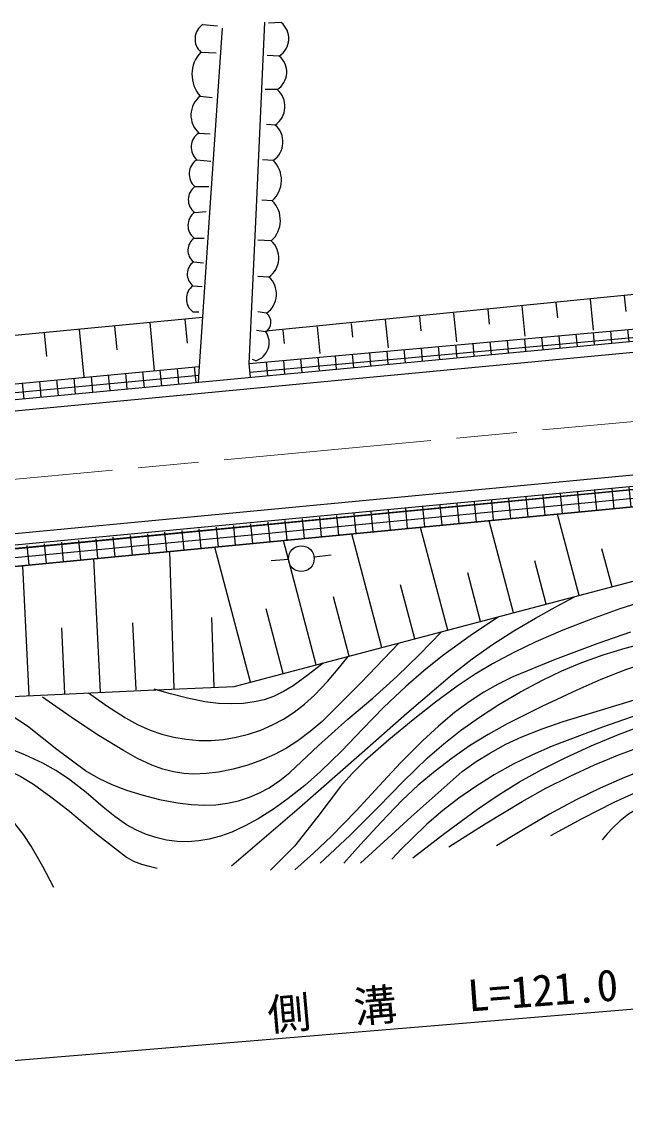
# Model space of a CAD drawing. Units: millimetres, scale not verified. Extents: x 40000 to 680000, y 20000 to 380000.
# Drawn here: x 428640 to 463588, y 236392 to 300075 of the extents above; entities that cross this region are included whole.
import ezdxf
from ezdxf.enums import TextEntityAlignment as Align

# ---------------------------------------------------------------- set-up
doc = ezdxf.new("R2010")
doc.units = ezdxf.units.MM
doc.header["$LTSCALE"] = 1000
doc.linetypes.add('CHAIN', pattern=[18.5, 12, -1.5, 3.5, -1.5])
doc.layers.add('M-BGD', color=7, linetype='Continuous', lineweight=25)
doc.layers.add('M-BMK', color=2, linetype='CHAIN', lineweight=13)
doc.styles.add('ＭＳ ゴシック', font='')
doc.styles.get('ＭＳ ゴシック').set_extended_font_data('MS Gothic')

# ---------------------------------------------------------------- blocks, each defined once
blk = doc.blocks.new('BUHIN11')
at = {"color": 7, "linetype": 'Continuous', "lineweight": 25}
blk.add_circle((0, 0), 746, dxfattribs=at)

msp = doc.modelspace()

# ---------------------------------------------------------------- hatches: boundary and pattern name
at = {"layer": 'M-BGD'}
h = msp.add_hatch(dxfattribs=at)
h.set_pattern_fill('USER', color=256, style=0, pattern_type=2)
h.set_pattern_definition([(5.1416, (441791, 280308), (-44.8085, 497.988), []), (95.1416, (441791, 280308), (-1991.95, -179.23), []), (95.1416, (442831, 279900), (-1991.95, -179.23), [])])
h.paths.add_polyline_path([(441791, 280308), (492173, 284841), (492820, 284339), (441855, 279504)])
h = msp.add_hatch(dxfattribs=at)
h.set_pattern_fill('USER', color=256, style=0, pattern_type=2)
h.set_pattern_definition([(5.3705, (353003, 272063), (-46.798, 497.805), []), (95.3705, (353003, 272063), (-1991.22, -187.192), []), (95.3705, (354045, 271659), (-1991.22, -187.192), [])])
h.paths.add_polyline_path([(353003, 272063), (438890, 280137), (438839, 279218), (353072, 271081)])
h = msp.add_hatch(dxfattribs=at)
h.set_pattern_fill('USER', color=256, style=0, pattern_type=2)
h.set_pattern_definition([(185.49933, (502713, 275733), (47.917, -497.6987), []), (275.4993, (502713, 275733), (1990.795, 191.668), []), (275.4993, (501670, 276135), (1990.795, 191.668), [])])
h.paths.add_polyline_path([(502713, 275733), (387114, 264604), (386189, 265574), (465740, 273362), (502561, 276853), (502519, 276963), (503448, 277054)])

# ---------------------------------------------------------------- linework, layer by layer
for p, q in [((442217, 289331), (442689, 300075)), ((443644, 300044), (442908, 300005)), ((439108, 299927), (439961, 299850)), ((440222, 299715), (439554, 289897)), ((438992, 298337), (439883, 298299)), ((443528, 298105), (442830, 298144)), ((443412, 296166), (442714, 296166)), ((438953, 295778), (439651, 295701)), ((438875, 293646), (439534, 293607)), ((443296, 294111), (442791, 294150)), ((438759, 292095), (439573, 292017)), ((443179, 292056), (442559, 292095)), ((438643, 290544), (439457, 290544)), ((439554, 289897), (438890, 280137)), ((443121, 289730), (442520, 289768)), ((441791, 280308), (442217, 289331)), ((438623, 289051), (439302, 289109)), ((438604, 287558), (439185, 287558)), ((443063, 287403), (442287, 287442)), ((438565, 286182), (439147, 286124)), ((442927, 285309), (442287, 285348)), ((438526, 284805), (439069, 284766)), ((441791, 280308), (492173, 284841)), ((472366, 285120), (442743, 282178)), ((348626, 270659), (493075, 284363)), ((463482, 284223), (463574, 283311)), ((348807, 270024), (493324, 283734)), ((455585, 283426), (455671, 282573)), ((457559, 283625), (457735, 281890)), ((459534, 283824), (459623, 282942)), ((461508, 284024), (461689, 282229)), ((439082, 282959), (396304, 278898)), ((438064, 282862), (438196, 281473)), ((438526, 283293), (438875, 283293)), ((442791, 283215), (442287, 283293)), ((449663, 282828), (449826, 281213)), ((451637, 283027), (451720, 282204)), ((453611, 283226), (453780, 281551)), ((431952, 282282), (432216, 279510)), ((433990, 282475), (434121, 281088)), ((436027, 282669), (436290, 279893)), ((442753, 282130), (442210, 282207)), ((443740, 282229), (443817, 281467)), ((445714, 282429), (445871, 280874)), ((447688, 282628), (447768, 281836)), ((429915, 282089), (430047, 280703)), ((441855, 279504), (441791, 280308)), ((442171, 280463), (441977, 280540)), ((353003, 272063), (438890, 280137)), ((438890, 280137), (438839, 279218)), ((382803, 266154), (502935, 277541)), ((382864, 265506), (502996, 276894)), ((502713, 275733), (387114, 264603)), ((484505, 274975), (383021, 265271)), ((460878, 266873), (459635, 271583)), ((453270, 264865), (451699, 270818)), ((457074, 265869), (455667, 271201)), ((445662, 262857), (443763, 270053)), ((449466, 263861), (447731, 270435)), ((437438, 261493), (437188, 269419)), ((441858, 261853), (439795, 269670)), ((462781, 267375), (462200, 269575)), ((433187, 261303), (432805, 268996)), ((444054, 268952), (443056, 268881)), ((445546, 269103), (446537, 269232)), ((458976, 266371), (458314, 268882)), ((429060, 261098), (428688, 268599)), ((440907, 261602), (467536, 268631)), ((455172, 265367), (454428, 268188)), ((451368, 264363), (450542, 267495)), ((447564, 263359), (446655, 266802)), ((439750, 261566), (439623, 265603)), ((443760, 262355), (442769, 266108)), ((431123, 261200), (430935, 264999)), ((435250, 261405), (435056, 265300)), ((421839, 260739), (435934, 261397)), ((435934, 261397), (440907, 261602)), ((385580, 236392), (507980, 246610))]:
    msp.add_line(p, q, dxfattribs=at)
for points in [[(440768, 251213), (444546, 254471), (448301, 257767), (450906, 260061), (453552, 262311), (454693, 263202), (455869, 264043), (457094, 264828), (458352, 265564), (459499, 266196), (460655, 266814)], [(464944, 266635), (463232, 266093), (461527, 265491), (459938, 264869), (458367, 264188), (457106, 263582), (455865, 262918), (454863, 262320), (453883, 261665), (452569, 260702), (451280, 259683), (449861, 258512), (448477, 257292), (447753, 256576), (447074, 255820), (445759, 254072), (444399, 252363), (443719, 251660), (443018, 250976)], [(456208, 265641), (454581, 264535), (452978, 263373), (451896, 262518), (450849, 261612), (449584, 260404), (448350, 259142), (447145, 257888), (445907, 256686), (444997, 255880), (444038, 255112), (443187, 254504), (442295, 253939), (441557, 253534), (440784, 253179), (440132, 252941), (439465, 252762), (438865, 252661), (438244, 252618), (437627, 252636), (437003, 252716), (436389, 252855), (435793, 253051), (435231, 253299), (434691, 253604), (434002, 254082), (433340, 254616), (432349, 255464), (431321, 256265), (430599, 256736), (429838, 257159), (428844, 257631), (427816, 258053)], [(427686, 260163), (428951, 259324), (430656, 257982), (432397, 256688), (433105, 256287), (433844, 255937), (434694, 255606), (435578, 255327), (436601, 255071), (437635, 254874), (438419, 254776), (439216, 254737), (439863, 254763), (440522, 254850), (441171, 254995), (441803, 255198), (442384, 255445), (442935, 255745), (443551, 256163), (444134, 256632), (445796, 258198), (447494, 259714), (448936, 260927), (450338, 262184), (451642, 263463), (452920, 264773)], [(463847, 264753), (461968, 264098), (459495, 263160), (457036, 262162), (456186, 261747), (455365, 261278), (454507, 260714), (453673, 260092), (452732, 259307), (451820, 258467), (450541, 257179), (449306, 255849), (447954, 254380), (446555, 252948), (445502, 251959), (444428, 250989)], [(450446, 264120), (448265, 261845), (446014, 259582), (445323, 258991), (444598, 258450), (443943, 258036), (443249, 257668), (442488, 257336), (441701, 257057), (440861, 256825), (440005, 256650), (439303, 256560), (438591, 256531), (437996, 256563), (437411, 256655), (436780, 256824), (436161, 257052), (435329, 257441), (434510, 257891), (433104, 258748), (431744, 259647), (430786, 260309), (429827, 260983)], [(445899, 251374), (447607, 252985), (449273, 254640), (450670, 256081), (452109, 257478), (453045, 258289), (454021, 259056), (455106, 259829), (456235, 260559), (457482, 261291), (458753, 261969), (459878, 262507), (461027, 262989), (462276, 263435), (463545, 263823), (465170, 264246)], [(432483, 261235), (433546, 260483), (434636, 259786), (435327, 259410), (436054, 259084), (436733, 258848), (437433, 258668), (438147, 258546), (438872, 258484), (439591, 258483), (440308, 258541), (441029, 258662), (441748, 258844), (442450, 259084), (443127, 259379), (443767, 259722), (444382, 260119), (444988, 260590), (445561, 261112), (446311, 261902), (447027, 262744), (447269, 263041), (447517, 263347)], [(446057, 262962), (445205, 262272), (444329, 261639), (443775, 261308), (443189, 261028), (442650, 260840), (442091, 260709), (441445, 260623), (440777, 260595), (440004, 260629), (439228, 260723), (438224, 260922), (437238, 261178), (436759, 261315), (436281, 261456)], [(464804, 262972), (463553, 262564), (462140, 262013), (460740, 261401), (458719, 260455), (456717, 259451), (455618, 258835), (454541, 258163), (453522, 257458), (452538, 256705), (451571, 255884), (450645, 255017), (449413, 253759), (448220, 252455), (447742, 251919), (447261, 251374)], [(448227, 251374), (451150, 254055), (454112, 256691), (454910, 257257), (455743, 257774), (456641, 258259), (457565, 258689), (458743, 259155), (459953, 259569), (464719, 261035)], [(412889, 260350), (414648, 259798), (416418, 259306), (417701, 259022), (418996, 258798), (421429, 258446), (423869, 258032), (424971, 257778), (426056, 257466), (426945, 257152), (427809, 256782), (428571, 256390), (429312, 255941), (430313, 255225), (431285, 254456), (432954, 253077), (434681, 251729), (435098, 251502), (435549, 251326), (435999, 251200), (436459, 251094)], [(465167, 260270), (462233, 259243), (459310, 258156), (458175, 257657), (457056, 257099), (455964, 256488), (454894, 255821), (453925, 255149), (452984, 254423), (452071, 253634), (451192, 252794), (450608, 252206), (450030, 251611)], [(451262, 251678), (453112, 253115), (455003, 254508), (456199, 255319), (457429, 256079), (458711, 256795), (460024, 257458), (461573, 258167), (463149, 258822), (464735, 259424)], [(453346, 252322), (455445, 253661), (457581, 254953), (458951, 255714), (460352, 256423), (461772, 257072), (463217, 257667), (464702, 258213)], [(459241, 252973), (461057, 253967), (462908, 254911), (464106, 255456), (465328, 255946), (466630, 256400), (467952, 256798), (469252, 257130), (470575, 257406), (471790, 257599), (473012, 257733), (474140, 257793), (475279, 257794), (476598, 257731), (477926, 257607), (479517, 257390), (481100, 257114), (482445, 256830), (483782, 256486), (484869, 256148), (485946, 255750), (486509, 255519), (487070, 255282)], [(465056, 256945), (463511, 256337), (462100, 255719), (460715, 255046), (459168, 254211), (457649, 253322), (456879, 252856), (456103, 252381)], [(485175, 255046), (483415, 255661), (481641, 256218), (480530, 256508), (479405, 256739), (478305, 256900), (477187, 257003), (476024, 257048), (474861, 257033), (473634, 256953), (472404, 256813), (470817, 256559), (469236, 256245), (467965, 255943), (466700, 255580), (465837, 255279), (464980, 254915), (464344, 254586), (463743, 254206), (463261, 253835), (462812, 253412), (462506, 253083), (462202, 252736)], [(430478, 249969), (429851, 251184), (429177, 252357), (428723, 253036), (428223, 253673)]]:
    msp.add_lwpolyline(points, dxfattribs=at)
for centre, radius, start, end in [((442859, 299118), 1214, 303.43622, 49.69641), ((439646, 299089), 996, 122.68494, 228.94513), ((440360, 297037), 1888, 136.44989, 221.8139), ((442743, 297179), 1214, 303.43622, 49.69641), ((442546, 295184), 1309, 304.93732, 48.58313), ((439802, 294680), 1388, 127.70233, 228.13245), ((439399, 292827), 972, 122.58069, 228.84088), ((442430, 293129), 1309, 304.93732, 48.58313), ((439282, 291276), 972, 122.58069, 228.84088), ((442047, 290921), 1604, 312.06201, 45.07373), ((439193, 289790), 933, 126.12579, 232.38599), ((441988, 288594), 1604, 312.06201, 45.07373), ((439173, 288297), 933, 126.12579, 232.38599), ((439101, 286856), 861, 125.25629, 231.51654), ((442146, 286411), 1351, 305.32776, 47.25531), ((439062, 285479), 861, 125.25629, 231.51654), ((442011, 284317), 1351, 305.32776, 47.25531), ((439093, 284049), 945, 126.86981, 233.13007), ((442365, 282687), 679, 304.8244, 51.08466), ((441837, 281514), 1104, 287.63916, 33.89935)]:
    msp.add_arc(centre, radius, start, end, dxfattribs=at)
at = {"layer": 'M-BMK'}
msp.add_line((366660, 267851), (464907, 277030), dxfattribs=at)

# ---------------------------------------------------------------- block references
at = {"layer": 'M-BGD', "rotation": 294.38184}
msp.add_blockref('BUHIN11', (444802, 269006), dxfattribs=at)

# ---------------------------------------------------------------- texts
at = {"layer": 'M-BGD', "style": 'ＭＳ ゴシック'}
for s, rotation, p in [('L=121.0', 4.3, (454533, 242237)), ('側\u3000溝', 5.1, (442976, 241119))]:
    msp.add_text(s, height=1833, rotation=rotation, dxfattribs=at).set_placement(p, align=Align.BOTTOM_LEFT)

doc.saveas('drawing.dxf')
